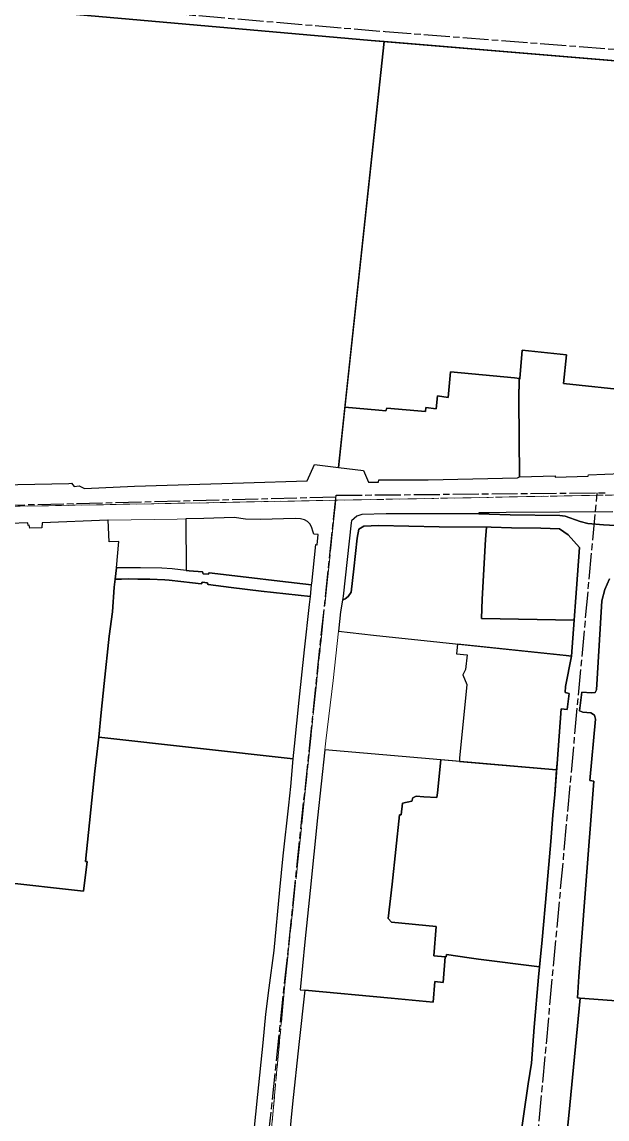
# Model space of a CAD drawing. Header units: millimetres. Extents: x 125232 to 134072, y 142885 to 152835.
# Drawn here: x 131856 to 132398, y 146566 to 147582 of the extents above; entities that cross this region are included whole.
import ezdxf

# ---------------------------------------------------------------- set-up
doc = ezdxf.new("R2010")
doc.units = ezdxf.units.MM
doc.linetypes.add('ACAD_ISO08W100', pattern=[36, 24, -3, 6, -3])
doc.linetypes.add('CENTER', pattern=[50.8, 31.75, -6.35, 6.35, -6.35])
for name, color, linetype in [('commerce', 10, 'Continuous'), ('commerce and residence', 32, 'Continuous'), ('culture', 21, 'Continuous'), ('green & plaza', 80, 'Continuous'), ('hospital', 231, 'Continuous'), ('industry', 35, 'Continuous'), ('military', 76, 'Continuous'), ('research & university', 30, 'Continuous'), ('residence', 2, 'Continuous'), ('residence-bad', 41, 'Continuous'), ('water', 4, 'Continuous'), ('老城北中心线', 7, 'ACAD_ISO08W100')]:
    doc.layers.add(name, color=color, linetype=linetype)
for name, color, linetype, lineweight in [('parking', 8, 'Continuous', 0), ('school', 31, 'Continuous', 0), ('super block', 6, 'CENTER', 0)]:
    doc.layers.add(name, color=color, linetype=linetype, lineweight=lineweight)

msp = doc.modelspace()

# ---------------------------------------------------------------- linework, layer by layer
at = {"layer": 'commerce'}
msp.add_lwpolyline([(132316.5, 146541.4), (132325, 146599.1), (132327.9, 146618.3), (132330.6, 146651.4), (132334.5, 146697.8), (132335.4, 146707.3), (132278.9, 146714.5), (132270.5, 146715.7), (132249.4, 146718.8), (132249, 146716.5), (132248.1, 146716.6), (132246.2, 146693), (132238.7, 146693.7), (132237, 146674.6), (132198.1, 146678.2), (132118.2, 146685.9), (132112.6, 146635.5), (132106.8, 146580.5), (132103.9, 146549.2)], dxfattribs=at)
at = {"layer": 'commerce and residence'}
msp.add_lwpolyline([(132206, 146848.1), (132207.5, 146848.1), (132208.6, 146858.8), (132217.2, 146860.6), (132218.2, 146863.7), (132221.3, 146865.4), (132228.4, 146864.8), (132240.4, 146864.1), (132240.9, 146868.5), (132244.2, 146899.1), (132136.8, 146908.4), (132130.1, 146845.2), (132123.2, 146777.9), (132118.3, 146730.5), (132114, 146686.1), (132118.2, 146685.9), (132198.1, 146678.2), (132237, 146674.6), (132238.7, 146693.7), (132246.2, 146693), (132248.1, 146716.6), (132237.8, 146717.4), (132239.8, 146744.6), (132198.4, 146748.6), (132195.3, 146752.2), (132199.2, 146783.9)], close=True, dxfattribs=at)
at = {"layer": 'culture'}
msp.add_lwpolyline([(132463.2, 146664.8), (132463.7, 146671.7), (132440.1, 146673.5), (132373, 146678.4), (132363.4, 146579.3), (132356.8, 146511.2), (132393.5, 146508), (132403.2, 146513.1), (132421.6, 146511.8), (132430.7, 146504.8), (132458, 146502.7), (132459, 146514.9), (132451.3, 146515.6), (132458, 146600.9)], close=True, dxfattribs=at)
at = {"layer": 'green & plaza'}
msp.add_lwpolyline([(132403.3, 147128.6), (132354, 147128.2), (132304.6, 147128), (132288.8, 147127.8), (132279.2, 147127.7), (132279.3, 147126.6), (132308.3, 147125.8), (132354.3, 147125.1), (132359.3, 147124.5), (132373.2, 147119.7), (132380.2, 147117.8), (132394.8, 147116.5), (132427.7, 147114.6)], dxfattribs=at)
at = {"layer": 'hospital'}
msp.add_lwpolyline([(132069.3, 146534.5), (132074.7, 146589.2), (132079.7, 146637.1), (132082.3, 146663.6), (132085.3, 146688), (132089.8, 146722.6), (132095.1, 146778.8), (132098.3, 146810), (132103.4, 146857), (132105.3, 146874.4), (132107.6, 146900), (131927.6, 146919.9), (131923.9, 146888.5), (131915.4, 146804.9), (131916.8, 146804.9), (131913.3, 146777.3), (131835.6, 146786)], dxfattribs=at)
at = {"layer": 'industry'}
msp.add_lwpolyline([(132421.6, 147240.6), (132357.5, 147247.4), (132360.3, 147273.9), (132319.4, 147278.2), (132317.1, 147251.9), (132317, 147251.2), (132316.7, 147251.2), (132316.2, 147233), (132316.8, 147160.9), (132349.8, 147162), (132349.8, 147160.7), (132380.6, 147161.5), (132380.8, 147163), (132410.9, 147164), (132412.9, 147164)], close=True, dxfattribs=at)
msp.add_lwpolyline([(131835.6, 146786), (131913.3, 146777.3), (131916.8, 146804.9), (131915.4, 146804.9), (131923.9, 146888.5), (131927.6, 146919.9), (131929.7, 146942.8), (131932.6, 146969.6), (131937.3, 147013.4), (131940.2, 147036), (131941.7, 147058.9), (131942.6, 147066.4), (131943.9, 147076.6), (131946, 147101), (131937.1, 147100.7), (131936.4, 147120.9), (131935.8, 147120.8), (131875.2, 147118.4), (131875, 147113.7), (131863.7, 147113.4), (131863.3, 147116.1), (131862.1, 147115.8), (131862, 147118.3), (131845.6, 147117.7)], dxfattribs=at)
at = {"layer": 'military'}
msp.add_lwpolyline([(131896.3, 147590), (132179.6, 147565.1), (132616.5, 147528.6)], dxfattribs=at)
msp.add_lwpolyline([(132316.2, 147233), (132316.7, 147251.9), (132312.3, 147252.5), (132253.2, 147258.3), (132251, 147234.4), (132241, 147236), (132239.7, 147223.9), (132230.2, 147225.1), (132229.9, 147221.4), (132194.1, 147224.7), (132193.1, 147222.2), (132186.7, 147222.7), (132155.3, 147225.6), (132149.3, 147169.7), (132172.7, 147167), (132177.1, 147156.2), (132186.4, 147156.2), (132186.7, 147158.1), (132232.4, 147158.1), (132315.1, 147160), (132316.8, 147160.9)], close=True, dxfattribs=at)
at = {"layer": 'parking'}
msp.add_lwpolyline([(132268.1, 146968.6), (132264.4, 146977.8), (132266.9, 146982.6), (132268.4, 146996.1), (132258.5, 146997), (132259.6, 147006.2), (132181.9, 147014.4), (132149.3, 147018), (132144.5, 146972.5), (132137.7, 146916.6), (132136.8, 146908.4), (132244.2, 146899.1), (132261.4, 146897.6), (132261.5, 146900.6)], close=True, dxfattribs=at)
at = {"layer": 'research & university'}
msp.add_lwpolyline([(132400.2, 147066.6), (132395.8, 147056.8), (132393.2, 147046.2), (132390.8, 147005), (132388.2, 146963.7), (132387, 146961.2), (132383.6, 146960.9), (132374.7, 146961.5), (132372.5, 146944.4), (132375.7, 146943.2), (132382.9, 146942.5), (132386.2, 146940.5), (132387.3, 146936.7), (132381.9, 146879.8), (132385.6, 146879.4), (132377.6, 146775.4), (132371.7, 146698.4), (132370.5, 146678.6), (132373, 146678.4), (132440.1, 146673.5)], dxfattribs=at)
msp.add_lwpolyline([(132362.9, 146960.5), (132359.1, 146961.3), (132359.5, 146966.8), (132365.1, 146995.1), (132360, 146995.6), (132259.6, 147006.2), (132258.5, 146997), (132268.4, 146996.1), (132266.9, 146982.6), (132264.4, 146977.8), (132268.1, 146968.6), (132261.5, 146900.6), (132261.4, 146897.6), (132351.2, 146889.7), (132351.7, 146895.6), (132355.4, 146946.3), (132361.1, 146945.5)], close=True, dxfattribs=at)
at = {"layer": 'residence'}
msp.add_lwpolyline([(132616.5, 147528.6), (132191.6, 147564.1), (132155.3, 147225.6), (132186.7, 147222.7), (132193.1, 147222.2), (132194.1, 147224.7), (132229.9, 147221.4), (132230.2, 147225.1), (132239.7, 147223.9), (132241, 147236), (132251, 147234.4), (132253.2, 147258.3), (132312.3, 147252.5), (132317.1, 147251.9), (132319.4, 147278.2), (132360.3, 147273.9), (132357.5, 147247.4), (132421.6, 147240.6)], dxfattribs=at)
for points in [[(132285.6, 147102.9), (132286.4, 147114.3), (132242.7, 147114.8), (132186.4, 147115.8), (132172.8, 147115.4), (132168.3, 147112.7), (132166.7, 147104.1), (132163.7, 147075.7), (132161, 147054.2), (132158.5, 147050.3), (132155.6, 147048.1), (132153.2, 147046.9), (132151.3, 147035.9), (132149.3, 147018), (132181.9, 147014.4), (132360, 146995.6), (132365.1, 146995.1), (132367.5, 147028.3), (132281.7, 147029.9), (132282.4, 147047.7)], [(132372.5, 147095.6), (132362, 147107.4), (132354.1, 147113), (132336.6, 147113.6), (132309.6, 147113.9), (132290.8, 147114.3), (132286.4, 147114.3), (132285.6, 147102.9), (132282.4, 147047.7), (132281.7, 147029.9), (132367.5, 147028.3), (132369.6, 147057.6)], [(132118.1, 147000.8), (132122.7, 147042.9), (132123.5, 147050.2), (132077.8, 147055.3), (132050.1, 147058.6), (132028.7, 147061.3), (132027.8, 147062.9), (132023.5, 147063.4), (132022.2, 147062), (132014.4, 147062.9), (131992.8, 147065.4), (131988.7, 147065.7), (131974.9, 147066.3), (131963.6, 147066.3), (131955.5, 147066.6), (131948.6, 147066.4), (131942.6, 147066.4), (131941.7, 147058.9), (131940.2, 147036), (131937.3, 147013.4), (131932.6, 146969.6), (131929.7, 146942.8), (131927.6, 146919.9), (132107.6, 146900), (132108.6, 146911.6), (132113.1, 146954.3)], [(132346, 146823.4), (132347.9, 146847.7), (132349.6, 146866.9), (132351.2, 146889.7), (132244.2, 146899.1), (132240.9, 146868.5), (132240.4, 146864.1), (132228.4, 146864.8), (132221.3, 146865.4), (132218.2, 146863.7), (132217.2, 146860.6), (132208.6, 146858.8), (132207.5, 146848.1), (132206, 146848.1), (132199.2, 146783.9), (132195.3, 146752.2), (132198.4, 146748.6), (132239.8, 146744.6), (132237.8, 146717.4), (132248.1, 146716.6), (132249, 146716.5), (132249.4, 146718.8), (132270.5, 146715.7), (132278.9, 146714.5), (132335.4, 146707.3), (132337.8, 146732.5), (132341.9, 146777.3)]]:
    msp.add_lwpolyline(points, close=True, dxfattribs=at)
at = {"layer": 'residence-bad'}
msp.add_lwpolyline([(131758.3, 147151.9), (131899.9, 147154.9), (131902.3, 147155), (131904.8, 147152.2), (131909.5, 147152.6), (131914.3, 147150.3), (131960.7, 147152.4), (132061.4, 147155.4), (132120.3, 147157.2), (132127.1, 147172.3), (132149.3, 147169.7), (132191.6, 147564.1), (132179.6, 147565.1), (131896.3, 147590)], dxfattribs=at)
msp.add_lwpolyline([(132128.4, 147098.4), (132129.6, 147098.2), (132130.7, 147107.6), (132126.6, 147108), (132125.6, 147110.6), (132124.8, 147113.8), (132123.2, 147117.1), (132120.7, 147119.8), (132118.1, 147121.3), (132114.4, 147122.2), (132109.4, 147122.3), (132077.2, 147121.4), (132063.3, 147121.9), (132052.9, 147123.5), (132024.9, 147122.5), (132008.1, 147122), (132008.5, 147074.4), (132011.3, 147074.1), (132023.6, 147072.9), (132024.3, 147071.3), (132028.7, 147070.9), (132029.7, 147072), (132064, 147068.1), (132095.1, 147064.3), (132124.5, 147061), (132124.6, 147062.2)], close=True, dxfattribs=at)
at = {"layer": 'school'}
msp.add_lwpolyline([(132008.1, 147122), (132000.1, 147121.8), (131936.4, 147120.9), (131937.1, 147100.7), (131946, 147101), (131943.9, 147076.6), (131966.3, 147076.6), (131985.8, 147076.4), (131995.6, 147075.8), (132008.5, 147074.4)], close=True, dxfattribs=at)
at = {"layer": 'super block'}
msp.add_lwpolyline([(131881.6, 148431.4), (131824.4, 147910.9), (131787.6, 147673.8), (131715.3, 147401.8), (131640.1, 147144.4), (131684.3, 147130.5), (132146.9, 147139.3), (132440.7, 147144.9), (132833.3, 147114), (132905.1, 147502), (132920, 147664.1), (132944.1, 147851.8), (132952.4, 147906.9), (132979.2, 147977.2), (133009.6, 148046.4), (133052.1, 148121.2)], dxfattribs=at)
for points in [[(132735.8, 146864.7), (132743.9, 146889), (132760.9, 146908.3), (132787.9, 146920.6), (132815.9, 146922), (132833.3, 147114), (132440.7, 147144.9), (132146.9, 147139.3), (132099.5, 146687.9), (132083.2, 146513), (132695.2, 146464)], [(132146.9, 147139.3), (131684.3, 147130.5), (131640.1, 147144.4), (131635.7, 147129.6), (131592.1, 146989.7), (131563.6, 146862.1), (131535.2, 146704.6), (131521.2, 146590.8), (131518.5, 146562.3), (132053.5, 146515.4), (132083.2, 146513), (132099.5, 146687.9)]]:
    msp.add_lwpolyline(points, close=True, dxfattribs=at)
at = {"layer": 'water'}
for points in [[(132427.7, 147114.6), (132394.8, 147116.5), (132380.2, 147117.8), (132373.2, 147119.7), (132359.3, 147124.5), (132354.3, 147125.1), (132308.3, 147125.8), (132279, 147126.6), (132233.4, 147126.8), (132193.6, 147126.7), (132170.9, 147126.1), (132166.4, 147124.6), (132161.4, 147120.3), (132161, 147118.5), (132153.8, 147050.4), (132153.2, 147046.9), (132155.6, 147048.1), (132158.5, 147050.3), (132161, 147054.2), (132163.7, 147075.7), (132166.7, 147104.1), (132168.3, 147112.7), (132172.8, 147115.4), (132186.4, 147115.8), (132242.7, 147114.8), (132290.8, 147114.3), (132309.6, 147113.9), (132336.6, 147113.6), (132354.1, 147113), (132362, 147107.4), (132372.5, 147095.6), (132369.6, 147057.6), (132365.1, 146995.1), (132359.5, 146966.8), (132359.1, 146961.3), (132362.9, 146960.5), (132361.1, 146945.5), (132355.4, 146946.3), (132351.7, 146895.6), (132349.6, 146866.9), (132347.9, 146847.7), (132346, 146823.4), (132341.9, 146777.3), (132337.8, 146732.5), (132334.5, 146697.8), (132330.6, 146651.4), (132327.9, 146618.3), (132325, 146599.1), (132316.5, 146541.4)], [(132356.8, 146511.2), (132363.4, 146579.3), (132373, 146678.4), (132370.5, 146678.6), (132371.7, 146698.4), (132377.6, 146775.4), (132385.6, 146879.4), (132381.9, 146879.8), (132387.3, 146936.7), (132386.2, 146940.5), (132382.9, 146942.5), (132375.7, 146943.2), (132372.5, 146944.4), (132374.7, 146961.5), (132383.6, 146960.9), (132387, 146961.2), (132388.2, 146963.7), (132390.8, 147005), (132393.2, 147046.2), (132395.8, 147056.8), (132400.2, 147066.6)]]:
    msp.add_lwpolyline(points, dxfattribs=at)
msp.add_lwpolyline([(132095.1, 147064.3), (132064, 147068.1), (132029.7, 147072), (132028.7, 147070.9), (132024.3, 147071.3), (132023.6, 147072.9), (132011.3, 147074.1), (132008.5, 147074.4), (131995.6, 147075.8), (131985.8, 147076.4), (131966.3, 147076.6), (131943.9, 147076.6), (131942.6, 147066.4), (131948.6, 147066.4), (131955.5, 147066.6), (131963.6, 147066.3), (131974.9, 147066.3), (131988.7, 147065.7), (131992.8, 147065.4), (132014.4, 147062.9), (132022.2, 147062), (132023.5, 147063.4), (132027.8, 147062.9), (132028.7, 147061.3), (132050.1, 147058.6), (132077.8, 147055.3), (132123.5, 147050.2), (132124.5, 147061)], close=True, dxfattribs=at)
at = {"layer": '老城北中心线', "linetype": 'ACAD_ISO08W100', "lineweight": 25}
for p, q in [((131769.2, 147609.3), (132192.7, 147573.3)), ((132192.6, 147573.3), (132550.9, 147545.5)), ((132147.2, 147143.9), (132398, 147146.2)), ((132080.7, 146513), (132147.2, 147143.9))]:
    msp.add_line(p, q, dxfattribs=at)
for points in [[(132328.6, 146492.8), (132388.8, 147146.2)], [(132147, 147142.1), (131633.5, 147129.2)]]:
    msp.add_lwpolyline(points, dxfattribs=at)

doc.saveas('drawing.dxf')
